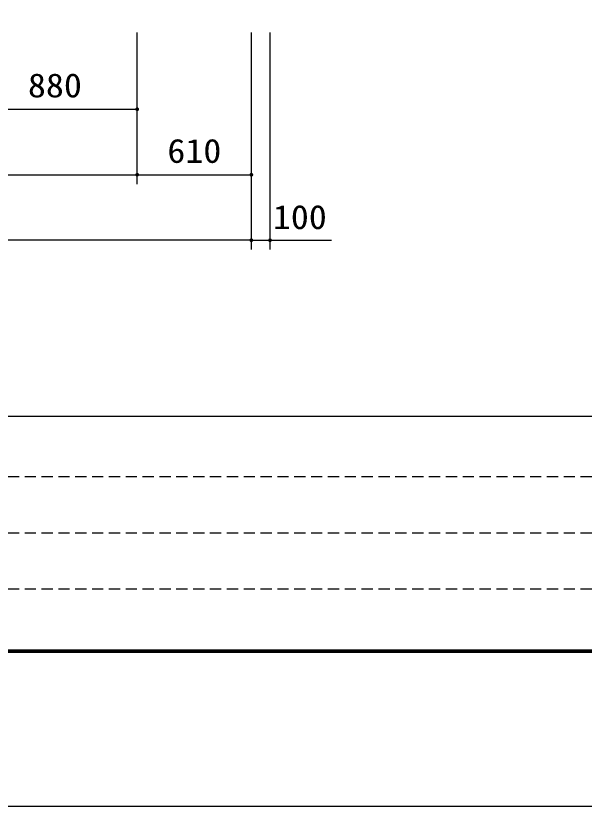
# Model space of a CAD drawing. Units: millimetres, scale not verified. Extents: x -14850 to 14850, y -10500 to 10500.
# Drawn here: x -5377 to -2341, y -10500 to -6276 of the extents above; entities that cross this region are included whole.
import ezdxf
from ezdxf.enums import TextEntityAlignment as Align

# ---------------------------------------------------------------- set-up
doc = ezdxf.new("R2010")
doc.units = ezdxf.units.MM
doc.header["$LTSCALE"] = 50
doc.linetypes.add('DASHED1', pattern=[1.8, 1.2, -0.6])
for name, color, linetype, lineweight in [('0-3_製作', 5, 'Continuous', 25), ('0-7_図面枠', 7, 'Continuous', 25), ('0-8_Axis_waku', 7, 'Continuous', 25)]:
    doc.layers.add(name, color=color, linetype=linetype, lineweight=lineweight)
doc.styles.add('ＭＳ ゴシック', font='')
doc.styles.get('ＭＳ ゴシック').set_extended_font_data('MS Gothic')

msp = doc.modelspace()

# ---------------------------------------------------------------- linework, layer by layer
at = {"layer": '0-3_製作', "color": 2}
for p, q in [((-4729, -7175.02), (-4729, -6364)), ((-4119, -7525.02), (-4119, -6364)), ((-4019, -7525.02), (-4019, -6364)), ((-5609, -6775.02), (-4729, -6775.02)), ((-9379, -7125.02), (-4729, -7125.02)), ((-4729, -7125.02), (-4119, -7125.02)), ((-4119, -7475.02), (-9379, -7475.02)), ((-4119, -7475.02), (-4019, -7475.02)), ((-4019, -7475.02), (-3691.48, -7475.02))]:
    msp.add_line(p, q, dxfattribs=at)
at = {"layer": '0-3_製作'}
for points in [[(-4738.98, -6774.39), (-4729, -6775.02), (-4739, -6775.02)], [(-4739, -6775.02), (-4729, -6775.02), (-4738.92, -6776.27)], [(-4738.82, -6773.14), (-4729, -6775.02), (-4738.98, -6774.39)], [(-4738.92, -6776.27), (-4729, -6775.02), (-4738.68, -6777.51)], [(-4738.51, -6771.93), (-4729, -6775.02), (-4738.82, -6773.14)], [(-4738.68, -6777.51), (-4729, -6775.02), (-4729, -6785.02)], [(-4738.68, -6777.51), (-4729, -6785.02), (-4738.3, -6778.7)], [(-4738.05, -6770.76), (-4729, -6775.02), (-4738.51, -6771.93)], [(-4738.3, -6778.7), (-4729.63, -6785), (-4737.76, -6779.84)], [(-4738.3, -6778.7), (-4729, -6785.02), (-4729.63, -6785)], [(-4737.44, -6769.66), (-4729, -6775.02), (-4738.05, -6770.76)], [(-4737.76, -6779.84), (-4730.87, -6784.84), (-4737.09, -6780.9)], [(-4737.76, -6779.84), (-4729.63, -6785), (-4730.87, -6784.84)], [(-4736.7, -6768.64), (-4729, -6775.02), (-4737.44, -6769.66)], [(-4737.09, -6780.9), (-4732.09, -6784.53), (-4736.29, -6781.86)], [(-4737.09, -6780.9), (-4730.87, -6784.84), (-4732.09, -6784.53)], [(-4736.7, -6768.64), (-4729, -6765.02), (-4729, -6775.02)], [(-4735.84, -6767.73), (-4729, -6765.02), (-4736.7, -6768.64)], [(-4736.29, -6781.86), (-4733.26, -6784.07), (-4735.37, -6782.72)], [(-4736.29, -6781.86), (-4732.09, -6784.53), (-4733.26, -6784.07)], [(-4734.88, -6766.93), (-4729, -6765.02), (-4735.84, -6767.73)], [(-4735.37, -6782.72), (-4733.26, -6784.07), (-4734.36, -6783.46)], [(-4733.82, -6766.26), (-4729, -6765.02), (-4734.88, -6766.93)], [(-4732.68, -6765.72), (-4729, -6765.02), (-4733.82, -6766.26)], [(-4731.49, -6765.33), (-4729, -6765.02), (-4732.68, -6765.72)], [(-4730.25, -6765.1), (-4729, -6765.02), (-4731.49, -6765.33)], [(-4729, -6765.02), (-4719, -6775.02), (-4729, -6775.02)], [(-4729, -6765.02), (-4719.08, -6773.77), (-4719, -6775.02)], [(-4729, -6765.02), (-4719.31, -6772.53), (-4719.08, -6773.77)], [(-4729, -6765.02), (-4719.7, -6771.34), (-4719.31, -6772.53)], [(-4728.37, -6765.04), (-4719.7, -6771.34), (-4729, -6765.02)], [(-4729, -6775.02), (-4727.74, -6784.94), (-4729, -6785.02)], [(-4729, -6775.02), (-4726.51, -6784.7), (-4727.74, -6784.94)], [(-4729, -6775.02), (-4725.32, -6784.32), (-4726.51, -6784.7)], [(-4729, -6775.02), (-4724.18, -6783.78), (-4725.32, -6784.32)], [(-4729, -6775.02), (-4723.12, -6783.11), (-4724.18, -6783.78)], [(-4729, -6775.02), (-4722.15, -6782.31), (-4723.12, -6783.11)], [(-4729, -6775.02), (-4721.29, -6781.39), (-4722.15, -6782.31)], [(-4729, -6775.02), (-4720.56, -6780.38), (-4721.29, -6781.39)], [(-4719, -6775.02), (-4720.56, -6780.38), (-4729, -6775.02)], [(-4728.37, -6765.04), (-4720.24, -6770.2), (-4719.7, -6771.34)], [(-4727.12, -6765.2), (-4720.24, -6770.2), (-4728.37, -6765.04)], [(-4727.12, -6765.2), (-4720.91, -6769.14), (-4720.24, -6770.2)], [(-4725.91, -6765.51), (-4720.91, -6769.14), (-4727.12, -6765.2)], [(-4725.91, -6765.51), (-4721.71, -6768.17), (-4720.91, -6769.14)], [(-4724.74, -6765.97), (-4721.71, -6768.17), (-4725.91, -6765.51)], [(-4724.74, -6765.97), (-4722.62, -6767.31), (-4721.71, -6768.17)], [(-4723.64, -6766.58), (-4722.62, -6767.31), (-4724.74, -6765.97)], [(-4719, -6775.02), (-4719.95, -6779.28), (-4720.56, -6780.38)], [(-4719, -6775.02), (-4719.49, -6778.11), (-4719.95, -6779.28)], [(-4719, -6775.02), (-4719.18, -6776.89), (-4719.49, -6778.11)], [(-4719, -6775.02), (-4719.02, -6775.65), (-4719.18, -6776.89)], [(-4738.98, -7124.39), (-4729, -7125.02), (-4739, -7125.02)], [(-4739, -7125.02), (-4729, -7125.02), (-4738.92, -7126.27)], [(-4738.82, -7123.14), (-4729, -7125.02), (-4738.98, -7124.39)], [(-4738.92, -7126.27), (-4729, -7125.02), (-4738.68, -7127.51)], [(-4738.51, -7121.93), (-4729, -7125.02), (-4738.82, -7123.14)], [(-4738.68, -7127.51), (-4729, -7125.02), (-4738.3, -7128.7)], [(-4738.05, -7120.76), (-4729, -7125.02), (-4738.51, -7121.93)], [(-4738.3, -7128.7), (-4729, -7125.02), (-4729, -7135.02)], [(-4738.3, -7128.7), (-4729.63, -7135), (-4737.76, -7129.84)], [(-4738.3, -7128.7), (-4729, -7135.02), (-4729.63, -7135)], [(-4737.44, -7119.66), (-4729, -7125.02), (-4738.05, -7120.76)], [(-4737.76, -7129.84), (-4730.87, -7134.84), (-4737.09, -7130.9)], [(-4737.76, -7129.84), (-4729.63, -7135), (-4730.87, -7134.84)], [(-4736.7, -7118.64), (-4729, -7125.02), (-4737.44, -7119.66)], [(-4737.09, -7130.9), (-4732.09, -7134.53), (-4736.29, -7131.86)], [(-4737.09, -7130.9), (-4730.87, -7134.84), (-4732.09, -7134.53)], [(-4736.7, -7118.64), (-4729, -7115.02), (-4729, -7125.02)], [(-4735.84, -7117.73), (-4729, -7115.02), (-4736.7, -7118.64)], [(-4736.29, -7131.86), (-4733.26, -7134.07), (-4735.37, -7132.72)], [(-4736.29, -7131.86), (-4732.09, -7134.53), (-4733.26, -7134.07)], [(-4734.88, -7116.93), (-4729, -7115.02), (-4735.84, -7117.73)], [(-4735.37, -7132.72), (-4733.26, -7134.07), (-4734.36, -7133.46)], [(-4733.82, -7116.26), (-4729, -7115.02), (-4734.88, -7116.93)], [(-4732.68, -7115.72), (-4729, -7115.02), (-4733.82, -7116.26)], [(-4731.49, -7115.33), (-4729, -7115.02), (-4732.68, -7115.72)], [(-4730.25, -7115.1), (-4729, -7115.02), (-4731.49, -7115.33)], [(-4729, -7115.02), (-4719, -7125.02), (-4729, -7125.02)], [(-4729, -7115.02), (-4719.08, -7123.77), (-4719, -7125.02)], [(-4729, -7115.02), (-4719.31, -7122.53), (-4719.08, -7123.77)], [(-4729, -7115.02), (-4719.7, -7121.34), (-4719.31, -7122.53)], [(-4729, -7115.02), (-4720.24, -7120.2), (-4719.7, -7121.34)], [(-4728.37, -7115.04), (-4720.24, -7120.2), (-4729, -7115.02)], [(-4729, -7125.02), (-4727.74, -7134.94), (-4729, -7135.02)], [(-4729, -7125.02), (-4726.51, -7134.7), (-4727.74, -7134.94)], [(-4729, -7125.02), (-4725.32, -7134.32), (-4726.51, -7134.7)], [(-4729, -7125.02), (-4724.18, -7133.78), (-4725.32, -7134.32)], [(-4729, -7125.02), (-4723.12, -7133.11), (-4724.18, -7133.78)], [(-4729, -7125.02), (-4722.15, -7132.31), (-4723.12, -7133.11)], [(-4729, -7125.02), (-4721.29, -7131.39), (-4722.15, -7132.31)], [(-4729, -7125.02), (-4720.56, -7130.38), (-4721.29, -7131.39)], [(-4719, -7125.02), (-4720.56, -7130.38), (-4729, -7125.02)], [(-4727.12, -7115.2), (-4720.24, -7120.2), (-4728.37, -7115.04)], [(-4727.12, -7115.2), (-4720.91, -7119.14), (-4720.24, -7120.2)], [(-4725.91, -7115.51), (-4720.91, -7119.14), (-4727.12, -7115.2)], [(-4725.91, -7115.51), (-4721.71, -7118.17), (-4720.91, -7119.14)], [(-4724.74, -7115.97), (-4721.71, -7118.17), (-4725.91, -7115.51)], [(-4724.74, -7115.97), (-4722.62, -7117.31), (-4721.71, -7118.17)], [(-4723.64, -7116.58), (-4722.62, -7117.31), (-4724.74, -7115.97)], [(-4719, -7125.02), (-4719.95, -7129.28), (-4720.56, -7130.38)], [(-4719, -7125.02), (-4719.49, -7128.11), (-4719.95, -7129.28)], [(-4719, -7125.02), (-4719.18, -7126.89), (-4719.49, -7128.11)], [(-4719, -7125.02), (-4719.02, -7125.65), (-4719.18, -7126.89)], [(-4128.98, -7124.39), (-4119, -7125.02), (-4129, -7125.02)], [(-4129, -7125.02), (-4119, -7125.02), (-4128.92, -7126.27)], [(-4128.82, -7123.14), (-4119, -7125.02), (-4128.98, -7124.39)], [(-4128.92, -7126.27), (-4119, -7125.02), (-4128.68, -7127.51)], [(-4128.51, -7121.93), (-4119, -7125.02), (-4128.82, -7123.14)], [(-4128.68, -7127.51), (-4119, -7125.02), (-4128.3, -7128.7)], [(-4128.05, -7120.76), (-4119, -7125.02), (-4128.51, -7121.93)], [(-4128.3, -7128.7), (-4119, -7125.02), (-4127.76, -7129.84)], [(-4127.44, -7119.66), (-4119, -7125.02), (-4128.05, -7120.76)], [(-4127.76, -7129.84), (-4119, -7125.02), (-4119, -7135.02)], [(-4127.76, -7129.84), (-4119.63, -7135), (-4127.09, -7130.9)], [(-4127.76, -7129.84), (-4119, -7135.02), (-4119.63, -7135)], [(-4127.44, -7119.66), (-4119, -7115.02), (-4119, -7125.02)], [(-4126.7, -7118.64), (-4119, -7115.02), (-4127.44, -7119.66)], [(-4127.09, -7130.9), (-4120.87, -7134.84), (-4126.29, -7131.86)], [(-4127.09, -7130.9), (-4119.63, -7135), (-4120.87, -7134.84)], [(-4125.84, -7117.73), (-4119, -7115.02), (-4126.7, -7118.64)], [(-4126.29, -7131.86), (-4122.09, -7134.53), (-4125.37, -7132.72)], [(-4126.29, -7131.86), (-4120.87, -7134.84), (-4122.09, -7134.53)], [(-4124.88, -7116.93), (-4119, -7115.02), (-4125.84, -7117.73)], [(-4125.37, -7132.72), (-4123.26, -7134.07), (-4124.36, -7133.46)], [(-4125.37, -7132.72), (-4122.09, -7134.53), (-4123.26, -7134.07)], [(-4123.82, -7116.26), (-4119, -7115.02), (-4124.88, -7116.93)], [(-4122.68, -7115.72), (-4119, -7115.02), (-4123.82, -7116.26)], [(-4121.49, -7115.33), (-4119, -7115.02), (-4122.68, -7115.72)], [(-4120.25, -7115.1), (-4119, -7115.02), (-4121.49, -7115.33)], [(-4119, -7115.02), (-4109, -7125.02), (-4119, -7125.02)], [(-4119, -7115.02), (-4109.08, -7123.77), (-4109, -7125.02)], [(-4119, -7115.02), (-4109.31, -7122.53), (-4109.08, -7123.77)], [(-4119, -7115.02), (-4109.7, -7121.34), (-4109.31, -7122.53)], [(-4119, -7115.02), (-4110.24, -7120.2), (-4109.7, -7121.34)], [(-4119, -7115.02), (-4110.91, -7119.14), (-4110.24, -7120.2)], [(-4118.37, -7115.04), (-4110.91, -7119.14), (-4119, -7115.02)], [(-4119, -7125.02), (-4117.75, -7134.94), (-4119, -7135.02)], [(-4119, -7125.02), (-4116.51, -7134.7), (-4117.75, -7134.94)], [(-4119, -7125.02), (-4115.32, -7134.32), (-4116.51, -7134.7)], [(-4119, -7125.02), (-4114.18, -7133.78), (-4115.32, -7134.32)], [(-4119, -7125.02), (-4113.12, -7133.11), (-4114.18, -7133.78)], [(-4119, -7125.02), (-4112.15, -7132.31), (-4113.12, -7133.11)], [(-4119, -7125.02), (-4111.29, -7131.39), (-4112.15, -7132.31)], [(-4119, -7125.02), (-4110.56, -7130.38), (-4111.29, -7131.39)], [(-4119, -7125.02), (-4109.95, -7129.28), (-4110.56, -7130.38)], [(-4109, -7125.02), (-4109.95, -7129.28), (-4119, -7125.02)], [(-4117.12, -7115.2), (-4110.91, -7119.14), (-4118.37, -7115.04)], [(-4117.12, -7115.2), (-4111.71, -7118.17), (-4110.91, -7119.14)], [(-4115.91, -7115.51), (-4111.71, -7118.17), (-4117.12, -7115.2)], [(-4115.91, -7115.51), (-4112.62, -7117.31), (-4111.71, -7118.17)], [(-4114.74, -7115.97), (-4112.62, -7117.31), (-4115.91, -7115.51)], [(-4114.74, -7115.97), (-4113.64, -7116.58), (-4112.62, -7117.31)], [(-4109, -7125.02), (-4109.49, -7128.11), (-4109.95, -7129.28)], [(-4109, -7125.02), (-4109.18, -7126.89), (-4109.49, -7128.11)], [(-4109, -7125.02), (-4109.02, -7125.65), (-4109.18, -7126.89)], [(-4128.98, -7474.39), (-4119, -7475.02), (-4129, -7475.02)], [(-4129, -7475.02), (-4119, -7475.02), (-4128.92, -7476.27)], [(-4128.82, -7473.14), (-4119, -7475.02), (-4128.98, -7474.39)], [(-4128.92, -7476.27), (-4119, -7475.02), (-4128.68, -7477.51)], [(-4128.51, -7471.93), (-4119, -7475.02), (-4128.82, -7473.14)], [(-4128.68, -7477.51), (-4119, -7475.02), (-4128.3, -7478.7)], [(-4128.05, -7470.76), (-4119, -7475.02), (-4128.51, -7471.93)], [(-4128.3, -7478.7), (-4119, -7475.02), (-4127.76, -7479.84)], [(-4127.44, -7469.66), (-4119, -7475.02), (-4128.05, -7470.76)], [(-4127.76, -7479.84), (-4119, -7475.02), (-4119, -7485.02)], [(-4127.44, -7469.66), (-4119, -7465.02), (-4119, -7475.02)], [(-4126.7, -7468.64), (-4119, -7465.02), (-4127.44, -7469.66)], [(-4125.84, -7467.73), (-4119, -7465.02), (-4126.7, -7468.64)], [(-4124.88, -7466.93), (-4119, -7465.02), (-4125.84, -7467.73)], [(-4123.82, -7466.26), (-4119, -7465.02), (-4124.88, -7466.93)], [(-4122.68, -7465.72), (-4119, -7465.02), (-4123.82, -7466.26)], [(-4121.49, -7465.33), (-4119, -7465.02), (-4122.68, -7465.72)], [(-4120.25, -7465.1), (-4119, -7465.02), (-4121.49, -7465.33)], [(-4119, -7465.02), (-4109, -7475.02), (-4119, -7475.02)], [(-4119, -7465.02), (-4109.08, -7473.77), (-4109, -7475.02)], [(-4119, -7465.02), (-4109.31, -7472.53), (-4109.08, -7473.77)], [(-4119, -7465.02), (-4109.7, -7471.34), (-4109.31, -7472.53)], [(-4119, -7465.02), (-4110.24, -7470.2), (-4109.7, -7471.34)], [(-4119, -7465.02), (-4110.91, -7469.14), (-4110.24, -7470.2)], [(-4118.37, -7465.04), (-4110.91, -7469.14), (-4119, -7465.02)], [(-4119, -7475.02), (-4117.75, -7484.94), (-4119, -7485.02)], [(-4119, -7475.02), (-4116.51, -7484.7), (-4117.75, -7484.94)], [(-4119, -7475.02), (-4115.32, -7484.32), (-4116.51, -7484.7)], [(-4119, -7475.02), (-4114.18, -7483.78), (-4115.32, -7484.32)], [(-4119, -7475.02), (-4113.12, -7483.11), (-4114.18, -7483.78)], [(-4119, -7475.02), (-4112.15, -7482.31), (-4113.12, -7483.11)], [(-4119, -7475.02), (-4111.29, -7481.39), (-4112.15, -7482.31)], [(-4119, -7475.02), (-4110.56, -7480.38), (-4111.29, -7481.39)], [(-4119, -7475.02), (-4109.95, -7479.28), (-4110.56, -7480.38)], [(-4109, -7475.02), (-4109.95, -7479.28), (-4119, -7475.02)], [(-4117.12, -7465.2), (-4110.91, -7469.14), (-4118.37, -7465.04)], [(-4117.12, -7465.2), (-4111.71, -7468.17), (-4110.91, -7469.14)], [(-4115.91, -7465.51), (-4111.71, -7468.17), (-4117.12, -7465.2)], [(-4115.91, -7465.51), (-4112.62, -7467.31), (-4111.71, -7468.17)], [(-4114.74, -7465.97), (-4112.62, -7467.31), (-4115.91, -7465.51)], [(-4114.74, -7465.97), (-4113.64, -7466.58), (-4112.62, -7467.31)], [(-4109, -7475.02), (-4109.49, -7478.11), (-4109.95, -7479.28)], [(-4109, -7475.02), (-4109.18, -7476.89), (-4109.49, -7478.11)], [(-4109, -7475.02), (-4109.02, -7475.65), (-4109.18, -7476.89)], [(-4028.98, -7474.39), (-4019, -7475.02), (-4029, -7475.02)], [(-4029, -7475.02), (-4019, -7475.02), (-4028.92, -7476.27)], [(-4028.82, -7473.14), (-4019, -7475.02), (-4028.98, -7474.39)], [(-4028.92, -7476.27), (-4019, -7475.02), (-4028.68, -7477.51)], [(-4028.51, -7471.93), (-4019, -7475.02), (-4028.82, -7473.14)], [(-4028.68, -7477.51), (-4019, -7475.02), (-4028.3, -7478.7)], [(-4028.05, -7470.76), (-4019, -7475.02), (-4028.51, -7471.93)], [(-4028.3, -7478.7), (-4019, -7475.02), (-4027.76, -7479.84)], [(-4027.44, -7469.66), (-4019, -7475.02), (-4028.05, -7470.76)], [(-4027.76, -7479.84), (-4019, -7475.02), (-4019, -7485.02)], [(-4027.44, -7469.66), (-4019, -7465.02), (-4019, -7475.02)], [(-4026.7, -7468.64), (-4019, -7465.02), (-4027.44, -7469.66)], [(-4025.84, -7467.73), (-4019, -7465.02), (-4026.7, -7468.64)], [(-4024.88, -7466.93), (-4019, -7465.02), (-4025.84, -7467.73)], [(-4023.82, -7466.26), (-4019, -7465.02), (-4024.88, -7466.93)], [(-4022.68, -7465.72), (-4019, -7465.02), (-4023.82, -7466.26)], [(-4021.49, -7465.33), (-4019, -7465.02), (-4022.68, -7465.72)], [(-4020.25, -7465.1), (-4019, -7465.02), (-4021.49, -7465.33)], [(-4019, -7465.02), (-4009, -7475.02), (-4019, -7475.02)], [(-4019, -7465.02), (-4009.08, -7473.77), (-4009, -7475.02)], [(-4019, -7465.02), (-4009.31, -7472.53), (-4009.08, -7473.77)], [(-4019, -7465.02), (-4009.7, -7471.34), (-4009.31, -7472.53)], [(-4019, -7465.02), (-4010.24, -7470.2), (-4009.7, -7471.34)], [(-4019, -7465.02), (-4010.91, -7469.14), (-4010.24, -7470.2)], [(-4018.37, -7465.04), (-4010.91, -7469.14), (-4019, -7465.02)], [(-4019, -7475.02), (-4017.75, -7484.94), (-4019, -7485.02)], [(-4019, -7475.02), (-4016.51, -7484.7), (-4017.75, -7484.94)], [(-4019, -7475.02), (-4015.32, -7484.32), (-4016.51, -7484.7)], [(-4019, -7475.02), (-4014.18, -7483.78), (-4015.32, -7484.32)], [(-4019, -7475.02), (-4013.12, -7483.11), (-4014.18, -7483.78)], [(-4019, -7475.02), (-4012.15, -7482.31), (-4013.12, -7483.11)], [(-4019, -7475.02), (-4011.29, -7481.39), (-4012.15, -7482.31)], [(-4019, -7475.02), (-4010.56, -7480.38), (-4011.29, -7481.39)], [(-4019, -7475.02), (-4009.95, -7479.28), (-4010.56, -7480.38)], [(-4009, -7475.02), (-4009.95, -7479.28), (-4019, -7475.02)], [(-4018.37, -7465.04), (-4011.71, -7468.17), (-4010.91, -7469.14)], [(-4017.12, -7465.2), (-4011.71, -7468.17), (-4018.37, -7465.04)], [(-4017.12, -7465.2), (-4012.62, -7467.31), (-4011.71, -7468.17)], [(-4015.91, -7465.51), (-4012.62, -7467.31), (-4017.12, -7465.2)], [(-4015.91, -7465.51), (-4013.64, -7466.58), (-4012.62, -7467.31)], [(-4014.74, -7465.97), (-4013.64, -7466.58), (-4015.91, -7465.51)], [(-4009, -7475.02), (-4009.49, -7478.11), (-4009.95, -7479.28)], [(-4009, -7475.02), (-4009.18, -7476.89), (-4009.49, -7478.11)], [(-4009, -7475.02), (-4009.02, -7475.65), (-4009.18, -7476.89)], [(-4127.76, -7479.84), (-4119.63, -7485), (-4127.09, -7480.9)], [(-4127.76, -7479.84), (-4119, -7485.02), (-4119.63, -7485)], [(-4127.09, -7480.9), (-4120.87, -7484.84), (-4126.29, -7481.86)], [(-4127.09, -7480.9), (-4119.63, -7485), (-4120.87, -7484.84)], [(-4126.29, -7481.86), (-4122.09, -7484.53), (-4125.37, -7482.72)], [(-4126.29, -7481.86), (-4120.87, -7484.84), (-4122.09, -7484.53)], [(-4125.37, -7482.72), (-4123.26, -7484.07), (-4124.36, -7483.46)], [(-4125.37, -7482.72), (-4122.09, -7484.53), (-4123.26, -7484.07)], [(-4027.76, -7479.84), (-4019, -7485.02), (-4027.09, -7480.9)], [(-4027.09, -7480.9), (-4019.63, -7485), (-4026.29, -7481.86)], [(-4027.09, -7480.9), (-4019, -7485.02), (-4019.63, -7485)], [(-4026.29, -7481.86), (-4020.87, -7484.84), (-4025.37, -7482.72)], [(-4026.29, -7481.86), (-4019.63, -7485), (-4020.87, -7484.84)], [(-4025.37, -7482.72), (-4022.09, -7484.53), (-4024.36, -7483.46)], [(-4025.37, -7482.72), (-4020.87, -7484.84), (-4022.09, -7484.53)], [(-4024.36, -7483.46), (-4022.09, -7484.53), (-4023.26, -7484.07)]]:
    msp.add_solid(points, dxfattribs=at)
at = {"layer": '0-7_図面枠'}
msp.add_lwpolyline([(-14850, -10500), (14850, -10500), (14850, 10500), (-14850, 10500)], close=True, dxfattribs=at)
at = {"layer": '0-8_Axis_waku'}
for p, q in [((-12950, -8415), (14000, -8415)), ((14008, -9673.01), (-12958, -9673.01)), ((14007, -9672.01), (-12957, -9672.01)), ((14006, -9671.01), (-12956, -9671.01)), ((14005, -9670.01), (-12955, -9670.01)), ((14004, -9669.01), (-12954, -9669.01)), ((14003, -9668.01), (-12953, -9668.01)), ((14002, -9667.01), (-12952, -9667.01)), ((14001, -9666.01), (-12951, -9666.01)), ((-12950, -9665), (14000, -9665)), ((14014, -9679.01), (-12964, -9679.01)), ((14013, -9678.01), (-12963, -9678.01)), ((14012, -9677.01), (-12962, -9677.01)), ((14011, -9676.01), (-12961, -9676.01)), ((14010, -9675.01), (-12960, -9675.01)), ((14009, -9674.01), (-12959, -9674.01))]:
    msp.add_line(p, q, dxfattribs=at)
at = {"layer": '0-8_Axis_waku', "linetype": 'DASHED1'}
for p, q in [((400, -8740), (-12950, -8740)), ((400, -9040), (-12950, -9040)), ((400, -9340), (-12950, -9340))]:
    msp.add_line(p, q, dxfattribs=at)

# ---------------------------------------------------------------- texts
at = {"layer": '0-3_製作', "color": 4, "style": 'ＭＳ ゴシック', "width": 1.1}
for s, p in [('880', (-5312.75, -6750.02)), ('610', (-4567.75, -7100.02)), ('100', (-4004.19, -7453.8))]:
    msp.add_text(s, height=128.4, dxfattribs=at).set_placement(p, align=Align.BOTTOM_LEFT)

doc.saveas('drawing.dxf')
